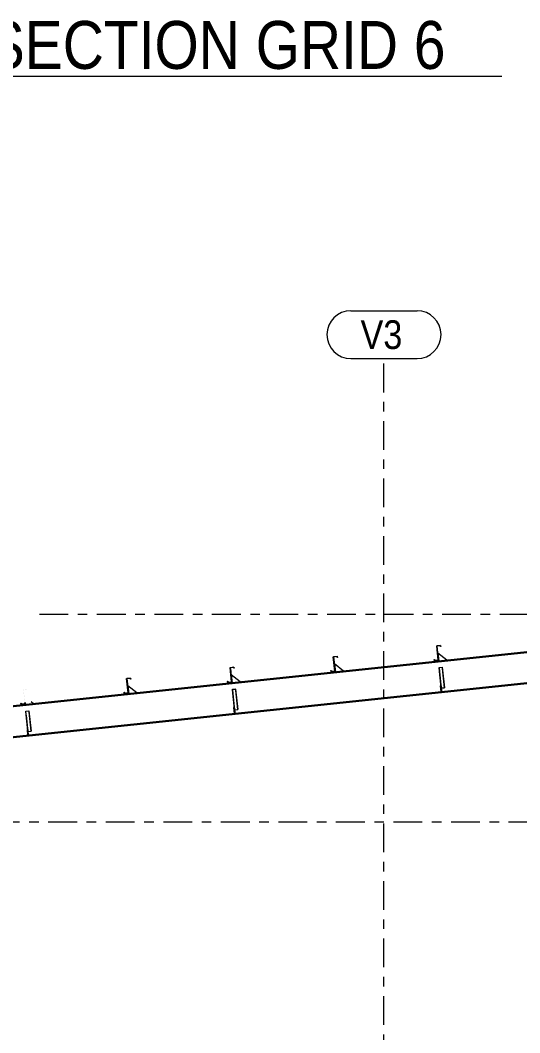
# Model space of a CAD drawing. Header units: millimetres. Extents: x -79 to 743, y -408 to 166.
# Drawn here: x 232.2 to 284.2, y -302.2 to -196.6 of the extents above; entities that cross this region are included whole.
import ezdxf

# ---------------------------------------------------------------- set-up
doc = ezdxf.new("R2010")
doc.units = ezdxf.units.MM
for name, pattern in [('XKITLINE00', [0]), ('XKITLINE02', [4, 2, -2]), ('XKITLINE03', [6, 3, -1, 1, -1])]:
    doc.linetypes.add(name, pattern=pattern)
for name, color, linetype, lineweight in [('OtherObjectType', 7, 'Continuous', 0), ('Part', 2, 'Continuous', 0), ('S-grid', 1, 'Continuous', 0)]:
    doc.layers.add(name, color=color, linetype=linetype, lineweight=lineweight)
doc.styles.add('ARIAL', font='ARIAL.TTF')

# ---------------------------------------------------------------- blocks, each defined once
blk = doc.blocks.new('*A186')
at = {"layer": 'Part'}
blk.add_hatch(color=3, dxfattribs=at).paths.add_polyline_path([(232.74, -268.68), (233.07, -268.65), (233.07, -268.67), (232.75, -268.7), (232.8, -269.1), (232.78, -269.1)], flags=17)
blk = doc.blocks.new('*A229')
at = {"layer": 'Part'}
blk.add_hatch(color=3, dxfattribs=at).paths.add_polyline_path([(232.48, -266.41), (232.9, -266.37), (232.91, -266.5), (232.89, -266.5), (232.88, -266.39), (232.5, -266.43), (232.66, -267.92), (232.24, -267.96), (232.23, -267.84), (232.24, -267.84), (232.25, -267.95), (232.64, -267.91)], flags=17)
blk = doc.blocks.new('*A230')
at = {"layer": 'Part'}
blk.add_hatch(color=3, dxfattribs=at).paths.add_polyline_path([(232.48, -266.41), (232.9, -266.37), (232.91, -266.5), (232.89, -266.5), (232.88, -266.39), (232.5, -266.43), (232.66, -267.92), (232.24, -267.96), (232.23, -267.84), (232.24, -267.84), (232.25, -267.95), (232.64, -267.91)], flags=17)
blk = doc.blocks.new('*A231')
at = {"layer": 'Part'}
blk.add_hatch(color=3, dxfattribs=at).paths.add_polyline_path([(243.25, -265.28), (243.67, -265.23), (243.68, -265.36), (243.67, -265.36), (243.66, -265.25), (243.27, -265.29), (243.43, -266.78), (243.01, -266.83), (243, -266.7), (243.02, -266.7), (243.03, -266.81), (243.41, -266.77)], flags=17)
blk = doc.blocks.new('*A232')
at = {"layer": 'Part'}
blk.add_hatch(color=3, dxfattribs=at).paths.add_polyline_path([(243.25, -265.28), (243.67, -265.23), (243.68, -265.36), (243.67, -265.36), (243.66, -265.25), (243.27, -265.29), (243.43, -266.78), (243.01, -266.83), (243, -266.7), (243.02, -266.7), (243.03, -266.81), (243.41, -266.77)], flags=17)
blk = doc.blocks.new('*A275')
at = {"layer": 'Part'}
blk.add_hatch(color=3, dxfattribs=at).paths.add_polyline_path([(254.03, -264.14), (254.44, -264.1), (254.46, -264.22), (254.44, -264.22), (254.43, -264.11), (254.04, -264.16), (254.2, -265.65), (253.79, -265.69), (253.77, -265.57), (253.79, -265.57), (253.8, -265.68), (254.19, -265.64)], flags=17)
blk = doc.blocks.new('*A276')
at = {"layer": 'Part'}
blk.add_hatch(color=3, dxfattribs=at).paths.add_polyline_path([(254.03, -264.14), (254.44, -264.1), (254.46, -264.22), (254.44, -264.22), (254.43, -264.11), (254.04, -264.16), (254.2, -265.65), (253.79, -265.69), (253.77, -265.57), (253.79, -265.57), (253.8, -265.68), (254.19, -265.64)], flags=17)
blk = doc.blocks.new('*A277')
at = {"layer": 'Part'}
blk.add_hatch(color=3, dxfattribs=at).paths.add_polyline_path([(264.8, -263.01), (265.22, -262.96), (265.23, -263.09), (265.21, -263.09), (265.2, -262.98), (264.82, -263.02), (264.98, -264.51), (264.56, -264.56), (264.55, -264.43), (264.56, -264.43), (264.57, -264.54), (264.96, -264.5)], flags=17)
blk = doc.blocks.new('*A278')
at = {"layer": 'Part'}
blk.add_hatch(color=3, dxfattribs=at).paths.add_polyline_path([(264.8, -263.01), (265.22, -262.96), (265.23, -263.09), (265.21, -263.09), (265.2, -262.98), (264.82, -263.02), (264.98, -264.51), (264.56, -264.56), (264.55, -264.43), (264.56, -264.43), (264.57, -264.54), (264.96, -264.5)], flags=17)
blk = doc.blocks.new('*A279')
at = {"layer": 'Part'}
blk.add_hatch(color=3, dxfattribs=at).paths.add_polyline_path([(275.58, -261.87), (275.99, -261.83), (276, -261.95), (275.99, -261.95), (275.98, -261.84), (275.59, -261.88), (275.75, -263.38), (275.33, -263.42), (275.32, -263.3), (275.34, -263.29), (275.35, -263.4), (275.73, -263.36)], flags=17)
blk = doc.blocks.new('*A280')
at = {"layer": 'Part'}
blk.add_hatch(color=3, dxfattribs=at).paths.add_polyline_path([(275.58, -261.87), (275.99, -261.83), (276, -261.95), (275.99, -261.95), (275.98, -261.84), (275.59, -261.88), (275.75, -263.38), (275.33, -263.42), (275.32, -263.3), (275.34, -263.29), (275.35, -263.4), (275.73, -263.36)], flags=17)
blk = doc.blocks.new('*A281')
at = {"layer": 'Part'}
blk.add_hatch(color=3, dxfattribs=at).paths.add_polyline_path([(254.28, -266.41), (254.61, -266.38), (254.62, -266.4), (254.3, -266.43), (254.34, -266.83), (254.33, -266.83)], flags=17)
blk = doc.blocks.new('*A282')
at = {"layer": 'Part'}
blk.add_hatch(color=3, dxfattribs=at).paths.add_polyline_path([(275.83, -264.14), (276.16, -264.1), (276.16, -264.12), (275.85, -264.16), (275.89, -264.56), (275.87, -264.56)], flags=17)
blk = doc.blocks.new('*A1016')
at = {"layer": 'S-grid', "color": 1, "linetype": 'XKITLINE03', "lineweight": 0}
blk.add_line((234.15, -258.56), (410.18, -258.56), dxfattribs=at)
blk = doc.blocks.new('*A1017')
at = {"layer": 'S-grid', "color": 1, "linetype": 'XKITLINE03', "lineweight": 0}
blk.add_line((-34.92, -280.23), (524.16, -280.23), dxfattribs=at)
blk = doc.blocks.new('*A1019')
at = {"layer": 'Part', "color": 2, "linetype": 'XKITLINE00', "lineweight": 0}
for p, q in [((287.17, -262.26), (214.53, -269.92)), ((287.18, -262.36), (214.55, -270.02)), ((287.18, -262.34), (287.18, -262.36)), ((287.51, -265.46), (222.56, -272.31)), ((287.52, -265.57), (222.57, -272.42)), ((287.51, -265.46), (287.52, -265.57)), ((222.23, -272.35), (214.87, -273.12)), ((222.24, -272.46), (214.88, -273.23))]:
    blk.add_line(p, q, dxfattribs=at)
at = {"layer": 'Part', "color": 7, "linetype": 'XKITLINE02', "lineweight": 0}
for p, q in [((287.17, -262.26), (287.18, -262.34)), ((287.18, -262.36), (287.51, -265.46)), ((214.53, -269.92), (214.88, -273.23)), ((222.56, -272.31), (222.23, -272.35)), ((222.57, -272.42), (222.24, -272.46))]:
    blk.add_line(p, q, dxfattribs=at)
blk = doc.blocks.new('*A1109')
at = {"layer": 'Part', "color": 7, "linetype": 'XKITLINE02', "lineweight": 0}
for p, q in [((232.68, -267.8), (232.71, -268)), ((232.71, -268), (233.53, -267.91))]:
    blk.add_line(p, q, dxfattribs=at)
at = {"layer": 'Part', "color": 2, "linetype": 'XKITLINE00', "lineweight": 0}
blk.add_line((233.53, -267.91), (233.31, -267.73), dxfattribs=at)
blk = doc.blocks.new('*A1110')
at = {"layer": 'Part', "color": 7, "linetype": 'XKITLINE02', "lineweight": 0}
for p, q in [((232.64, -267.81), (232.66, -267.92)), ((232.66, -268), (232.71, -268))]:
    blk.add_line(p, q, dxfattribs=at)
at = {"layer": 'Part', "color": 2, "linetype": 'XKITLINE00', "lineweight": 0}
for p, q in [((232.66, -267.92), (232.66, -268)), ((232.71, -268), (232.68, -267.8))]:
    blk.add_line(p, q, dxfattribs=at)
blk = doc.blocks.new('*A1111')
at = {"layer": 'Part', "color": 7, "linetype": 'XKITLINE02', "lineweight": 0}
for p, q in [((232.9, -270.59), (232.96, -271.22)), ((232.94, -270.59), (232.9, -270.59)), ((233, -271.21), (232.94, -270.59)), ((232.95, -271.09), (232.99, -271.09)), ((232.96, -271.22), (233, -271.21))]:
    blk.add_line(p, q, dxfattribs=at)
blk = doc.blocks.new('*A1112')
at = {"layer": 'Part', "color": 2, "linetype": 'XKITLINE00', "lineweight": 0}
for p, q in [((232.96, -271.22), (232.9, -270.59)), ((232.9, -270.59), (232.94, -270.59)), ((232.96, -270.85), (233, -271.21))]:
    blk.add_line(p, q, dxfattribs=at)
at = {"layer": 'Part', "color": 7, "linetype": 'XKITLINE02', "lineweight": 0}
for p, q in [((232.94, -270.59), (232.96, -270.85)), ((232.95, -271.09), (232.99, -271.09)), ((233, -271.21), (232.96, -271.22))]:
    blk.add_line(p, q, dxfattribs=at)
blk = doc.blocks.new('*A1113')
at = {"layer": 'Part', "color": 7, "linetype": 'XKITLINE02', "lineweight": 0}
for p, q in [((232.99, -271.07), (232.74, -268.68)), ((233, -271.07), (232.75, -268.7)), ((233.29, -270.79), (233.07, -268.65)), ((232.96, -270.81), (233.29, -270.77)), ((232.98, -270.82), (233.29, -270.79)), ((232.99, -271.07), (233, -271.07))]:
    blk.add_line(p, q, dxfattribs=at)
blk = doc.blocks.new('*A1114')
at = {"layer": 'Part', "color": 2, "linetype": 'XKITLINE00', "lineweight": 0}
for p, q in [((232.74, -268.68), (233.07, -268.65)), ((232.78, -269.1), (232.74, -268.68)), ((232.75, -268.7), (233.07, -268.67)), ((233, -271.07), (232.75, -268.7)), ((232.78, -269.1), (232.8, -269.1)), ((232.78, -269.1), (232.96, -270.85)), ((233.07, -268.65), (233.29, -270.79)), ((232.98, -270.82), (233.29, -270.79)), ((232.99, -271.07), (233, -271.07))]:
    blk.add_line(p, q, dxfattribs=at)
at = {"layer": 'Part', "color": 7, "linetype": 'XKITLINE02', "lineweight": 0}
for p, q in [((232.96, -270.81), (233.29, -270.77)), ((232.96, -270.85), (232.99, -271.07))]:
    blk.add_line(p, q, dxfattribs=at)
blk = doc.blocks.new('*A1115')
at = {"layer": 'Part', "color": 2, "linetype": 'XKITLINE00', "lineweight": 0}
blk.add_line((244.31, -266.78), (243.39, -266.03), dxfattribs=at)
at = {"layer": 'Part', "color": 7, "linetype": 'XKITLINE02', "lineweight": 0}
for p, q in [((243.39, -266.03), (243.48, -266.86)), ((243.48, -266.86), (244.31, -266.78))]:
    blk.add_line(p, q, dxfattribs=at)
blk = doc.blocks.new('*A1116')
at = {"layer": 'Part', "color": 2, "linetype": 'XKITLINE00', "lineweight": 0}
for p, q in [((243.32, -265.37), (243.28, -265.38)), ((243.48, -266.86), (243.32, -265.37)), ((243.43, -266.78), (243.44, -266.87))]:
    blk.add_line(p, q, dxfattribs=at)
at = {"layer": 'Part', "color": 7, "linetype": 'XKITLINE02', "lineweight": 0}
for p, q in [((243.28, -265.38), (243.43, -266.78)), ((243.44, -266.87), (243.48, -266.86))]:
    blk.add_line(p, q, dxfattribs=at)
blk = doc.blocks.new('*A1217')
at = {"layer": 'Part', "color": 2, "linetype": 'XKITLINE00', "lineweight": 0}
for p, q in [((232.23, -267.85), (232.23, -267.84)), ((232.23, -267.84), (232.24, -267.84)), ((232.24, -267.96), (232.23, -267.85)), ((232.24, -267.84), (232.24, -267.85)), ((232.24, -267.85), (232.25, -267.95)), ((232.66, -267.92), (232.24, -267.96)), ((232.25, -267.95), (232.64, -267.91)), ((232.64, -267.91), (232.63, -267.81)), ((232.64, -267.81), (232.66, -267.92))]:
    blk.add_line(p, q, dxfattribs=at)
blk = doc.blocks.new('*A1218')
at = {"layer": 'Part', "color": 2, "linetype": 'XKITLINE00', "lineweight": 0}
for p, q in [((232.23, -267.85), (232.23, -267.84)), ((232.23, -267.84), (232.24, -267.84)), ((232.24, -267.96), (232.23, -267.85)), ((232.24, -267.84), (232.24, -267.85)), ((232.24, -267.85), (232.25, -267.95)), ((232.66, -267.92), (232.24, -267.96)), ((232.25, -267.95), (232.64, -267.91)), ((232.64, -267.91), (232.63, -267.81)), ((232.64, -267.81), (232.66, -267.92))]:
    blk.add_line(p, q, dxfattribs=at)
blk = doc.blocks.new('*A1219')
at = {"layer": 'Part', "color": 2, "linetype": 'XKITLINE00', "lineweight": 0}
for p, q in [((243.25, -265.28), (243.67, -265.23)), ((243.41, -266.77), (243.25, -265.28)), ((243.66, -265.25), (243.27, -265.29)), ((243.27, -265.29), (243.43, -266.78)), ((243.67, -265.36), (243.66, -265.25)), ((243.67, -265.23), (243.68, -265.36)), ((243.68, -265.36), (243.67, -265.36)), ((243.01, -266.83), (243, -266.7)), ((243, -266.7), (243.02, -266.7)), ((243.43, -266.78), (243.01, -266.83)), ((243.02, -266.7), (243.03, -266.81)), ((243.03, -266.81), (243.41, -266.77))]:
    blk.add_line(p, q, dxfattribs=at)
blk = doc.blocks.new('*A1220')
at = {"layer": 'Part', "color": 2, "linetype": 'XKITLINE00', "lineweight": 0}
for p, q in [((243.25, -265.28), (243.67, -265.23)), ((243.41, -266.77), (243.25, -265.28)), ((243.66, -265.25), (243.27, -265.29)), ((243.27, -265.29), (243.43, -266.78)), ((243.67, -265.36), (243.66, -265.25)), ((243.67, -265.23), (243.68, -265.36)), ((243.68, -265.36), (243.67, -265.36)), ((243.01, -266.83), (243, -266.7)), ((243, -266.7), (243.02, -266.7)), ((243.43, -266.78), (243.01, -266.83)), ((243.02, -266.7), (243.03, -266.81)), ((243.03, -266.81), (243.41, -266.77))]:
    blk.add_line(p, q, dxfattribs=at)
blk = doc.blocks.new('*A1294')
at = {"layer": 'S-grid', "color": 1, "linetype": 'XKITLINE03', "lineweight": 0}
blk.add_line((270.08, -373.42), (270.08, -231.9), dxfattribs=at)
at = {"layer": 'S-grid', "color": 3, "style": 'ARIAL', "width": 0.85}
blk.add_text('V3', height=3, dxfattribs=at).set_placement((267.64, -230.9))
blk = doc.blocks.new('*A1295')
at = {"layer": 'S-grid', "color": 1, "linetype": 'XKITLINE00', "lineweight": 0}
for p, q in [((266.64, -226.9), (273.53, -226.9)), ((266.64, -231.9), (273.53, -231.9))]:
    blk.add_line(p, q, dxfattribs=at)
for centre, start, end in [((266.64, -229.4), 90, 270), ((273.53, -229.4), 270, 90)]:
    blk.add_arc(centre, 2.5, start, end, dxfattribs=at)
blk = doc.blocks.new('*A1437')
at = {"layer": 'Part', "color": 2, "linetype": 'XKITLINE00', "lineweight": 0}
for p, q in [((254.03, -264.14), (254.44, -264.1)), ((254.43, -264.11), (254.04, -264.16)), ((254.44, -264.22), (254.43, -264.11)), ((254.44, -264.1), (254.46, -264.22)), ((254.19, -265.64), (254.03, -264.14)), ((254.04, -264.16), (254.2, -265.65)), ((254.46, -264.22), (254.44, -264.22)), ((253.79, -265.69), (253.77, -265.57)), ((253.77, -265.57), (253.79, -265.57)), ((253.79, -265.57), (253.8, -265.68)), ((254.2, -265.65), (253.79, -265.69)), ((253.8, -265.68), (254.19, -265.64))]:
    blk.add_line(p, q, dxfattribs=at)
blk = doc.blocks.new('*A1438')
at = {"layer": 'Part', "color": 2, "linetype": 'XKITLINE00', "lineweight": 0}
for p, q in [((254.03, -264.14), (254.44, -264.1)), ((254.43, -264.11), (254.04, -264.16)), ((254.44, -264.22), (254.43, -264.11)), ((254.44, -264.1), (254.46, -264.22)), ((254.19, -265.64), (254.03, -264.14)), ((254.04, -264.16), (254.2, -265.65)), ((254.46, -264.22), (254.44, -264.22)), ((253.79, -265.69), (253.77, -265.57)), ((253.77, -265.57), (253.79, -265.57)), ((253.79, -265.57), (253.8, -265.68)), ((254.2, -265.65), (253.79, -265.69)), ((253.8, -265.68), (254.19, -265.64))]:
    blk.add_line(p, q, dxfattribs=at)
blk = doc.blocks.new('*A1439')
at = {"layer": 'Part', "color": 2, "linetype": 'XKITLINE00', "lineweight": 0}
for p, q in [((264.8, -263.01), (265.22, -262.96)), ((264.96, -264.5), (264.8, -263.01)), ((265.2, -262.98), (264.82, -263.02)), ((264.82, -263.02), (264.98, -264.51)), ((265.21, -263.09), (265.2, -262.98)), ((265.22, -262.96), (265.23, -263.09)), ((265.23, -263.09), (265.21, -263.09)), ((264.56, -264.56), (264.55, -264.43)), ((264.55, -264.43), (264.56, -264.43)), ((264.56, -264.43), (264.57, -264.54)), ((264.98, -264.51), (264.56, -264.56)), ((264.57, -264.54), (264.96, -264.5))]:
    blk.add_line(p, q, dxfattribs=at)
blk = doc.blocks.new('*A1440')
at = {"layer": 'Part', "color": 2, "linetype": 'XKITLINE00', "lineweight": 0}
for p, q in [((264.8, -263.01), (265.22, -262.96)), ((264.96, -264.5), (264.8, -263.01)), ((265.2, -262.98), (264.82, -263.02)), ((264.82, -263.02), (264.98, -264.51)), ((265.21, -263.09), (265.2, -262.98)), ((265.22, -262.96), (265.23, -263.09)), ((265.23, -263.09), (265.21, -263.09)), ((264.56, -264.56), (264.55, -264.43)), ((264.55, -264.43), (264.56, -264.43)), ((264.56, -264.43), (264.57, -264.54)), ((264.98, -264.51), (264.56, -264.56)), ((264.57, -264.54), (264.96, -264.5))]:
    blk.add_line(p, q, dxfattribs=at)
blk = doc.blocks.new('*A1441')
at = {"layer": 'Part', "color": 2, "linetype": 'XKITLINE00', "lineweight": 0}
for p, q in [((275.58, -261.87), (275.99, -261.83)), ((275.73, -263.36), (275.58, -261.87)), ((275.98, -261.84), (275.59, -261.88)), ((275.59, -261.88), (275.75, -263.38)), ((275.99, -261.95), (275.98, -261.84)), ((275.99, -261.83), (276, -261.95)), ((276, -261.95), (275.99, -261.95)), ((275.32, -263.3), (275.34, -263.29)), ((275.33, -263.42), (275.32, -263.3)), ((275.75, -263.38), (275.33, -263.42)), ((275.34, -263.29), (275.35, -263.4)), ((275.35, -263.4), (275.73, -263.36))]:
    blk.add_line(p, q, dxfattribs=at)
blk = doc.blocks.new('*A1442')
at = {"layer": 'Part', "color": 2, "linetype": 'XKITLINE00', "lineweight": 0}
for p, q in [((275.58, -261.87), (275.99, -261.83)), ((275.73, -263.36), (275.58, -261.87)), ((275.98, -261.84), (275.59, -261.88)), ((275.59, -261.88), (275.75, -263.38)), ((275.99, -261.95), (275.98, -261.84)), ((275.99, -261.83), (276, -261.95)), ((276, -261.95), (275.99, -261.95)), ((275.32, -263.3), (275.34, -263.29)), ((275.33, -263.42), (275.32, -263.3)), ((275.75, -263.38), (275.33, -263.42)), ((275.34, -263.29), (275.35, -263.4)), ((275.35, -263.4), (275.73, -263.36))]:
    blk.add_line(p, q, dxfattribs=at)
blk = doc.blocks.new('*A1443')
at = {"layer": 'Part', "color": 2, "linetype": 'XKITLINE00', "lineweight": 0}
blk.add_line((255.08, -265.64), (254.16, -264.9), dxfattribs=at)
at = {"layer": 'Part', "color": 7, "linetype": 'XKITLINE02', "lineweight": 0}
for p, q in [((254.16, -264.9), (254.25, -265.73)), ((254.25, -265.73), (255.08, -265.64))]:
    blk.add_line(p, q, dxfattribs=at)
blk = doc.blocks.new('*A1444')
at = {"layer": 'Part', "color": 2, "linetype": 'XKITLINE00', "lineweight": 0}
for p, q in [((254.1, -264.24), (254.05, -264.24)), ((254.25, -265.73), (254.1, -264.24)), ((254.2, -265.65), (254.21, -265.73))]:
    blk.add_line(p, q, dxfattribs=at)
at = {"layer": 'Part', "color": 7, "linetype": 'XKITLINE02', "lineweight": 0}
for p, q in [((254.05, -264.24), (254.2, -265.65)), ((254.21, -265.73), (254.25, -265.73))]:
    blk.add_line(p, q, dxfattribs=at)
blk = doc.blocks.new('*A1445')
at = {"layer": 'Part', "color": 7, "linetype": 'XKITLINE02', "lineweight": 0}
for p, q in [((254.44, -268.32), (254.51, -268.94)), ((254.48, -268.32), (254.44, -268.32)), ((254.55, -268.94), (254.48, -268.32)), ((254.49, -268.82), (254.54, -268.81)), ((254.51, -268.94), (254.55, -268.94))]:
    blk.add_line(p, q, dxfattribs=at)
blk = doc.blocks.new('*A1446')
at = {"layer": 'Part', "color": 2, "linetype": 'XKITLINE00', "lineweight": 0}
for p, q in [((254.51, -268.94), (254.44, -268.32)), ((254.44, -268.32), (254.48, -268.32)), ((254.51, -268.58), (254.55, -268.94))]:
    blk.add_line(p, q, dxfattribs=at)
at = {"layer": 'Part', "color": 7, "linetype": 'XKITLINE02', "lineweight": 0}
for p, q in [((254.48, -268.32), (254.51, -268.58)), ((254.49, -268.82), (254.54, -268.81)), ((254.55, -268.94), (254.51, -268.94))]:
    blk.add_line(p, q, dxfattribs=at)
blk = doc.blocks.new('*A1447')
at = {"layer": 'Part', "color": 7, "linetype": 'XKITLINE02', "lineweight": 0}
for p, q in [((254.53, -268.8), (254.28, -266.41)), ((254.55, -268.8), (254.3, -266.43)), ((254.84, -268.52), (254.61, -266.38)), ((254.51, -268.54), (254.84, -268.5)), ((254.52, -268.55), (254.84, -268.52)), ((254.53, -268.8), (254.55, -268.8))]:
    blk.add_line(p, q, dxfattribs=at)
blk = doc.blocks.new('*A1448')
at = {"layer": 'Part', "color": 2, "linetype": 'XKITLINE00', "lineweight": 0}
for p, q in [((254.28, -266.41), (254.61, -266.38)), ((254.33, -266.83), (254.28, -266.41)), ((254.62, -266.4), (254.3, -266.43)), ((254.3, -266.43), (254.34, -266.83)), ((254.34, -266.83), (254.33, -266.83)), ((254.33, -266.83), (254.51, -268.58)), ((254.55, -268.8), (254.34, -266.83)), ((254.61, -266.38), (254.84, -268.52)), ((254.52, -268.55), (254.84, -268.52)), ((254.53, -268.8), (254.55, -268.8))]:
    blk.add_line(p, q, dxfattribs=at)
at = {"layer": 'Part', "color": 7, "linetype": 'XKITLINE02', "lineweight": 0}
for p, q in [((254.51, -268.54), (254.84, -268.5)), ((254.51, -268.58), (254.53, -268.8))]:
    blk.add_line(p, q, dxfattribs=at)
blk = doc.blocks.new('*A1449')
at = {"layer": 'Part', "color": 2, "linetype": 'XKITLINE00', "lineweight": 0}
for p, q in [((275.83, -264.14), (276.16, -264.1)), ((276.16, -264.12), (275.85, -264.16)), ((276.16, -264.1), (276.39, -266.24)), ((275.87, -264.56), (275.83, -264.14)), ((275.85, -264.16), (275.89, -264.56)), ((275.89, -264.56), (275.87, -264.56)), ((275.87, -264.56), (276.06, -266.3)), ((276.1, -266.52), (275.89, -264.56)), ((276.07, -266.28), (276.39, -266.24)), ((276.08, -266.53), (276.1, -266.52))]:
    blk.add_line(p, q, dxfattribs=at)
at = {"layer": 'Part', "color": 7, "linetype": 'XKITLINE02', "lineweight": 0}
for p, q in [((276.05, -266.26), (276.39, -266.23)), ((276.06, -266.3), (276.08, -266.53))]:
    blk.add_line(p, q, dxfattribs=at)
blk = doc.blocks.new('*A1450')
at = {"layer": 'Part', "color": 7, "linetype": 'XKITLINE02', "lineweight": 0}
for p, q in [((276.39, -266.24), (276.16, -264.1)), ((276.08, -266.53), (275.83, -264.14)), ((276.1, -266.52), (275.85, -264.16)), ((276.05, -266.26), (276.39, -266.23)), ((276.07, -266.28), (276.39, -266.24)), ((276.08, -266.53), (276.1, -266.52))]:
    blk.add_line(p, q, dxfattribs=at)
blk = doc.blocks.new('*A1451')
at = {"layer": 'Part', "color": 2, "linetype": 'XKITLINE00', "lineweight": 0}
for p, q in [((275.99, -266.05), (276.03, -266.04)), ((276.05, -266.67), (275.99, -266.05)), ((276.06, -266.3), (276.1, -266.67))]:
    blk.add_line(p, q, dxfattribs=at)
at = {"layer": 'Part', "color": 7, "linetype": 'XKITLINE02', "lineweight": 0}
for p, q in [((276.03, -266.04), (276.06, -266.3)), ((276.04, -266.55), (276.08, -266.54)), ((276.1, -266.67), (276.05, -266.67))]:
    blk.add_line(p, q, dxfattribs=at)
blk = doc.blocks.new('*A1452')
at = {"layer": 'Part', "color": 7, "linetype": 'XKITLINE02', "lineweight": 0}
for p, q in [((276.03, -266.04), (275.99, -266.05)), ((275.99, -266.05), (276.05, -266.67)), ((276.1, -266.67), (276.03, -266.04)), ((276.04, -266.55), (276.08, -266.54)), ((276.05, -266.67), (276.1, -266.67))]:
    blk.add_line(p, q, dxfattribs=at)
blk = doc.blocks.new('*A1453')
at = {"layer": 'Part', "color": 2, "linetype": 'XKITLINE00', "lineweight": 0}
for p, q in [((275.64, -261.96), (275.6, -261.97)), ((275.8, -263.45), (275.64, -261.96)), ((275.75, -263.38), (275.76, -263.46))]:
    blk.add_line(p, q, dxfattribs=at)
at = {"layer": 'Part', "color": 7, "linetype": 'XKITLINE02', "lineweight": 0}
for p, q in [((275.6, -261.97), (275.75, -263.38)), ((275.76, -263.46), (275.8, -263.45))]:
    blk.add_line(p, q, dxfattribs=at)
blk = doc.blocks.new('*A1454')
at = {"layer": 'Part', "color": 2, "linetype": 'XKITLINE00', "lineweight": 0}
blk.add_line((276.63, -263.37), (275.71, -262.63), dxfattribs=at)
at = {"layer": 'Part', "color": 7, "linetype": 'XKITLINE02', "lineweight": 0}
for p, q in [((275.71, -262.63), (275.8, -263.45)), ((275.8, -263.45), (276.63, -263.37))]:
    blk.add_line(p, q, dxfattribs=at)
blk = doc.blocks.new('*A1455')
at = {"layer": 'Part', "color": 2, "linetype": 'XKITLINE00', "lineweight": 0}
for p, q in [((264.87, -263.1), (264.83, -263.1)), ((265.03, -264.59), (264.87, -263.1)), ((264.98, -264.51), (264.98, -264.6))]:
    blk.add_line(p, q, dxfattribs=at)
at = {"layer": 'Part', "color": 7, "linetype": 'XKITLINE02', "lineweight": 0}
for p, q in [((264.83, -263.1), (264.98, -264.51)), ((264.98, -264.6), (265.03, -264.59))]:
    blk.add_line(p, q, dxfattribs=at)
blk = doc.blocks.new('*A1456')
at = {"layer": 'Part', "color": 2, "linetype": 'XKITLINE00', "lineweight": 0}
blk.add_line((265.85, -264.5), (264.94, -263.76), dxfattribs=at)
at = {"layer": 'Part', "color": 7, "linetype": 'XKITLINE02', "lineweight": 0}
for p, q in [((264.94, -263.76), (265.03, -264.59)), ((265.03, -264.59), (265.85, -264.5))]:
    blk.add_line(p, q, dxfattribs=at)
blk = doc.blocks.new('*A1556')
at = {"layer": 'OtherObjectType', "color": 5, "linetype": 'XKITLINE00', "lineweight": 0}
blk.add_line((228.67, -202.42), (282.38, -202.42), dxfattribs=at)
at = {"layer": 'OtherObjectType', "color": 7, "style": 'ARIAL', "width": 0.85}
blk.add_text('SECTION GRID 6', height=5, dxfattribs=at).set_placement((228.67, -201.67))

msp = doc.modelspace()

# ---------------------------------------------------------------- block references
at = {"lineweight": 0}
for name in ['*A1556', '*A1295', '*A1294', '*A1016', '*A279', '*A280', '*A1441', '*A1442', '*A1453', '*A1019', '*A277', '*A278', '*A1439', '*A1440', '*A1454', '*A275', '*A276', '*A1437', '*A1438', '*A1455', '*A1456', '*A282', '*A1449', '*A1450', '*A1444', '*A1443', '*A231', '*A232', '*A1219', '*A1220', '*A1116', '*A1115', '*A1451', '*A1452', '*A229', '*A230', '*A281', '*A1447', '*A1448', '*A1217', '*A1218', '*A1110', '*A1109', '*A1445', '*A1446', '*A186', '*A1113', '*A1114', '*A1111', '*A1112', '*A1017']:
    msp.add_blockref(name, (0, 0), dxfattribs=at)

doc.saveas('drawing.dxf')
